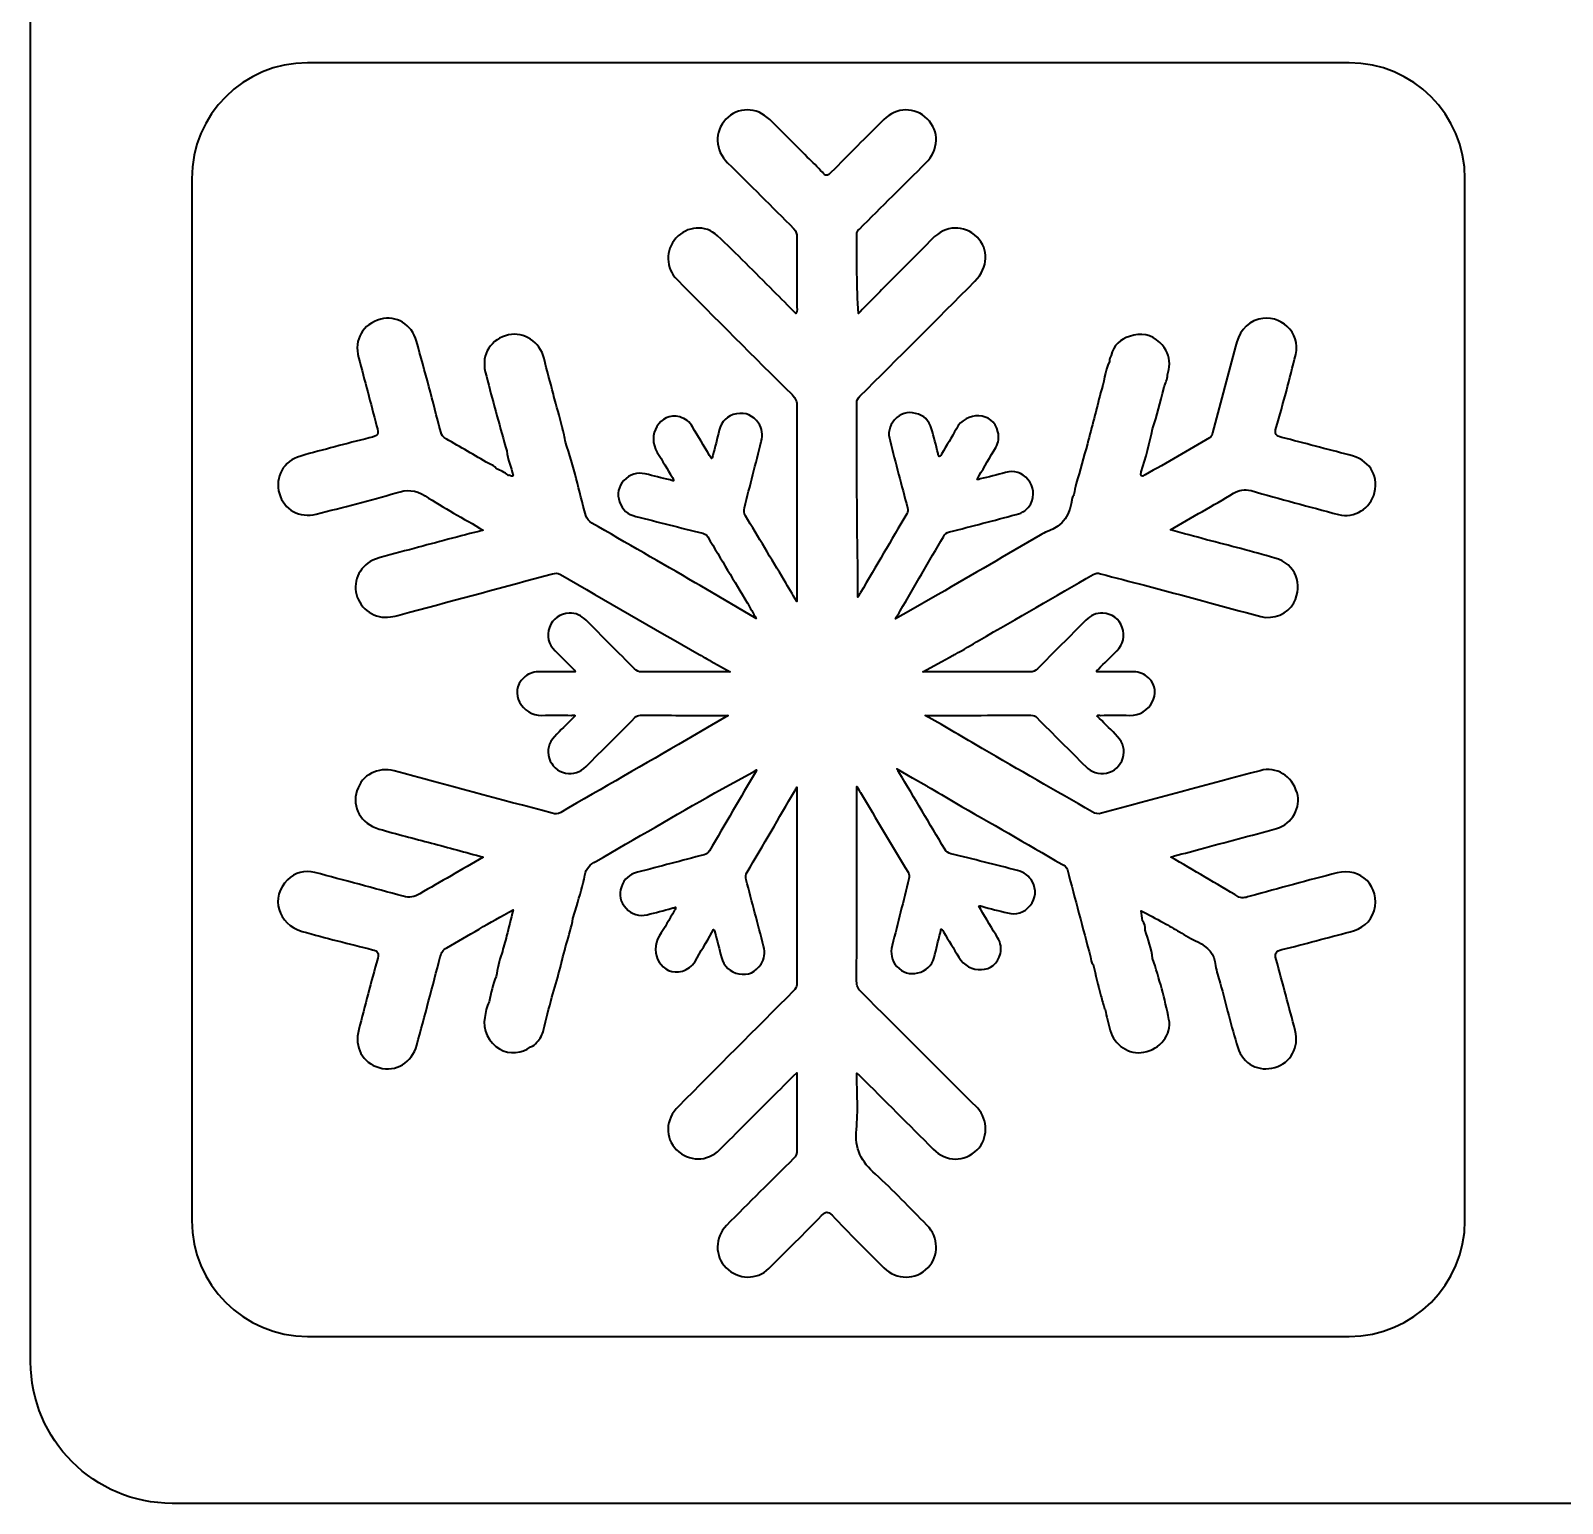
# Model space of a CAD drawing. Extents: x 33 to 2005, y -1071 to -21.
# Drawn here: x 32.9 to 300.2, y -1067.8 to -810.9 of the extents above; entities that cross this region are included whole.
import ezdxf

# ---------------------------------------------------------------- set-up
doc = ezdxf.new("R2010")
doc.units = 0
doc.header["$MEASUREMENT"] = 0
doc.layers.add('Layer 1', color=7, linetype='Continuous', lineweight=0)

# ---------------------------------------------------------------- blocks, each defined once
blk = doc.blocks.new('Block_0')
at = {"layer": 'Layer 1', "color": 240, "lineweight": 35, "true_color": 0xed2024}
for points, knots in [([(753.8, -21.22), (753.8, -21.22), (84.26, -21.22), (84.26, -21.22), (55.91, -21.22), (32.93, -44.21), (32.93, -72.56), (32.93, -72.56), (32.93, -1043.07), (32.93, -1043.07), (32.93, -1056.71), (43.99, -1067.78), (57.63, -1067.78), (57.63, -1067.78), (780.43, -1067.78), (780.43, -1067.78), (794.08, -1067.78), (805.14, -1056.71), (805.14, -1043.07), (805.14, -1043.07), (805.14, -72.56), (805.14, -72.56), (805.14, -44.21), (782.15, -21.22), (753.8, -21.22)], [0, 0, 0, 0, 1, 1, 1, 2, 2, 2, 3, 3, 3, 4, 4, 4, 5, 5, 5, 6, 6, 6, 7, 7, 7, 8, 8, 8, 8]), ([(283.22, -1018.43), (283.22, -1029.6), (274.17, -1038.65), (263, -1038.65), (263, -1038.65), (81.26, -1038.65), (81.26, -1038.65), (70.09, -1038.65), (61.04, -1029.6), (61.04, -1018.43), (61.04, -1018.43), (61.04, -836.69), (61.04, -836.69), (61.04, -825.52), (70.09, -816.47), (81.26, -816.47), (81.26, -816.47), (263, -816.47), (263, -816.47), (274.17, -816.47), (283.22, -825.52), (283.22, -836.69), (283.22, -836.69), (283.22, -1018.43), (283.22, -1018.43)], [0, 0, 0, 0, 1, 1, 1, 2, 2, 2, 3, 3, 3, 4, 4, 4, 5, 5, 5, 6, 6, 6, 7, 7, 7, 8, 8, 8, 8]), ([(267.37, -964.39), (266.77, -966.46), (265.23, -967.55), (263.19, -968.08), (259.22, -969.1), (255.29, -970.18), (251.29, -971.17), (250.24, -971.45), (249.92, -971.76), (250.27, -972.89), (251.4, -977.03), (252.49, -981.13), (253.61, -985.31), (254.35, -988.19), (252.84, -990.93), (250.03, -991.73), (247.26, -992.58), (244.48, -991.14), (243.57, -988.26), (242.45, -984.54), (241.5, -980.75), (240.52, -977.03), (240.2, -975.97), (239.85, -974.99), (239.71, -973.97), (239.53, -971.87), (238.34, -970.71), (236.59, -969.83), (235.46, -969.34), (234.44, -968.67), (233.43, -968.08), (232.48, -967.55), (231.53, -966.99), (230.58, -966.46), (229.29, -965.76), (227.99, -965.06), (226.69, -964.39), (226.76, -964.95), (226.93, -965.59), (226.97, -966.15), (227.25, -966.64), (227.5, -967.16), (227.43, -967.76), (227.88, -969.41), (228.58, -970.99), (228.72, -972.71), (229.88, -976.22), (230.86, -979.77), (231.57, -983.35), (232.09, -986.08), (230.02, -988.54), (227.18, -989.07), (224.58, -989.56), (222.06, -987.87), (221.32, -985.28), (221, -984.05), (220.72, -982.82), (220.41, -981.63), (220.34, -981.59), (220.34, -981.59), (220.34, -981.52), (220.12, -980.78), (219.91, -979.98), (219.7, -979.24), (219.25, -977.41), (218.76, -975.59), (218.33, -973.8), (217.98, -973.38), (217.98, -972.89), (217.88, -972.46), (216.54, -967.38), (215.18, -962.32), (213.84, -957.27), (213.7, -956.71), (213.32, -956.5), (212.89, -956.28), (206.68, -952.67), (200.43, -949.09), (194.22, -945.51), (192.64, -944.56), (191.06, -943.65), (189.45, -942.74), (189.45, -942.74), (189.34, -942.63), (189.34, -942.63), (189.34, -942.63), (186.82, -941.19), (186.82, -941.19), (186.82, -941.19), (186.78, -941.19), (186.78, -941.19), (186.78, -941.19), (184.08, -939.65), (184.08, -939.65), (184.25, -939.89), (184.36, -940.1), (184.5, -940.31), (187.17, -944.81), (189.83, -949.23), (192.43, -953.65), (192.71, -954.14), (193.06, -954.35), (193.52, -954.46), (197.42, -955.41), (201.31, -956.39), (205.14, -957.37), (206.3, -957.69), (207.17, -958.29), (207.73, -959.34), (208.47, -960.74), (208.4, -962.22), (207.35, -963.48), (206.3, -964.74), (204.93, -965.16), (203.38, -964.78), (201.87, -964.39), (200.43, -964.04), (198.89, -963.62), (198.78, -963.59), (198.64, -963.48), (198.4, -963.62), (198.4, -963.62), (198.71, -964.18), (198.71, -964.18), (199.7, -965.83), (200.72, -967.55), (201.73, -969.17), (202.22, -970.01), (202.36, -970.96), (202.15, -971.87), (201.35, -975.55), (196.54, -975.45), (194.89, -972.5), (194.01, -970.99), (193.1, -969.55), (192.22, -968.08), (192.15, -967.94), (192.08, -967.69), (191.8, -967.62), (191.77, -967.87), (191.69, -968.01), (191.69, -968.18), (191.27, -969.66), (190.99, -971.1), (190.57, -972.54), (190.19, -973.97), (189.2, -974.89), (187.76, -975.24), (186.36, -975.59), (185.13, -975.2), (184.08, -974.11), (183.13, -973.06), (182.92, -971.83), (183.27, -970.46), (184.25, -966.57), (185.24, -962.71), (186.18, -958.81), (186.29, -958.43), (186.29, -958.04), (186.04, -957.69), (183.27, -953.09), (180.5, -948.42), (177.73, -943.79), (177.52, -943.44), (177.34, -943.12), (177.09, -942.74), (177.09, -942.74), (177.09, -952), (177.09, -952), (177.09, -960.22), (177.09, -968.46), (177.06, -976.71), (177.06, -977.52), (177.34, -978.01), (177.9, -978.61), (184.68, -985.35), (191.41, -992.08), (198.19, -998.86), (200.05, -1000.79), (200.01, -1004.3), (198.12, -1006.09), (195.84, -1008.27), (192.71, -1008.27), (190.43, -1005.98), (186.18, -1001.74), (181.94, -997.45), (177.62, -993.21), (177.55, -993.07), (177.41, -993), (177.09, -992.72), (177.09, -996.16), (177.38, -999.35), (177.02, -1002.54), (176.67, -1005.91), (177.9, -1008.19), (180.36, -1010.37), (183.48, -1013.18), (186.36, -1016.27), (189.34, -1019.25), (191.41, -1021.36), (191.48, -1024.62), (189.52, -1026.66), (187.38, -1028.83), (184.01, -1028.87), (181.83, -1026.69), (178.78, -1023.67), (175.73, -1020.62), (172.78, -1017.53), (172.04, -1016.79), (171.65, -1016.79), (170.95, -1017.57), (167.93, -1020.65), (164.88, -1023.71), (161.76, -1026.8), (159.69, -1028.87), (156.35, -1028.76), (154.28, -1026.69), (152.28, -1024.69), (152.28, -1021.36), (154.35, -1019.29), (158.25, -1015.39), (162.14, -1011.49), (166.07, -1007.63), (166.53, -1007.21), (166.63, -1006.76), (166.63, -1006.16), (166.63, -1006.16), (166.63, -992.65), (166.63, -992.65), (165.06, -994.19), (163.62, -995.63), (162.21, -997.03), (159.19, -1000.05), (156.21, -1003.07), (153.19, -1006.05), (150.95, -1008.27), (147.75, -1008.19), (145.65, -1006.09), (143.54, -1004.02), (143.68, -1000.79), (145.96, -998.54), (152.63, -991.84), (159.33, -985.1), (166.07, -978.36), (166.35, -978.01), (166.63, -977.76), (166.63, -977.31), (166.63, -977.31), (166.63, -946.39), (166.63, -946.39), (166.63, -946.35), (166.63, -946.35), (166.63, -946.32), (166.63, -946.32), (166.63, -942.81), (166.63, -942.81), (166.53, -943.02), (166.42, -943.23), (166.28, -943.47), (163.51, -948.18), (160.77, -952.95), (157.97, -957.65), (157.68, -958.11), (157.65, -958.5), (157.79, -958.99), (158.81, -962.88), (159.83, -966.71), (160.84, -970.6), (161.09, -971.69), (161.02, -972.82), (160.39, -973.73), (159.44, -975.1), (158.14, -975.73), (156.53, -975.41), (154.95, -975.1), (153.93, -974.11), (153.47, -972.54), (153.12, -971.1), (152.74, -969.62), (152.31, -968.15), (152.28, -967.97), (152.31, -967.8), (152.1, -967.69), (152.1, -967.69), (151.82, -968.18), (151.82, -968.18), (150.84, -969.9), (149.79, -971.55), (148.87, -973.24), (148.35, -974.08), (147.58, -974.61), (146.66, -974.92), (143.05, -975.97), (140.8, -971.69), (142.63, -968.81), (143.54, -967.38), (144.42, -965.9), (145.22, -964.43), (145.33, -964.25), (145.51, -964.11), (145.47, -963.8), (145.22, -963.87), (145.05, -963.9), (144.84, -963.94), (143.43, -964.36), (141.96, -964.74), (140.52, -965.09), (139.08, -965.41), (137.82, -965.06), (136.84, -963.94), (135.78, -962.88), (135.54, -961.58), (136.03, -960.22), (136.45, -958.85), (137.43, -958.04), (138.8, -957.69), (142.7, -956.67), (146.56, -955.65), (150.45, -954.63), (150.88, -954.53), (151.12, -954.35), (151.37, -953.97), (154.07, -949.34), (156.77, -944.7), (159.51, -940.07), (159.51, -940), (159.54, -939.93), (159.62, -939.82), (159.62, -939.82), (159.02, -940.21), (159.02, -940.21), (159.02, -940.21), (158.98, -940.21), (158.98, -940.21), (158.98, -940.21), (152.31, -943.82), (152.31, -943.82), (145.4, -947.79), (138.49, -951.79), (131.57, -955.79), (130.59, -956.32), (129.85, -956.95), (129.64, -958.18), (129.29, -960), (128.73, -961.76), (128.24, -963.55), (128.24, -963.55), (127.57, -965.73), (127.57, -965.73), (127.32, -967.2), (126.87, -968.64), (126.45, -970.11), (125.57, -973.2), (124.9, -976.43), (123.85, -979.48), (123.39, -981.41), (122.9, -983.35), (122.45, -985.21), (122.24, -986.01), (121.85, -986.71), (121.25, -987.35), (121.01, -987.73), (120.69, -988.05), (120.16, -988.12), (118.69, -989.31), (116.51, -989.52), (114.72, -988.5), (112.93, -987.52), (111.74, -985.1), (112.16, -982.99), (112.37, -982.12), (112.44, -981.13), (112.93, -980.29), (113.29, -978.78), (113.53, -977.24), (114.16, -975.87), (114.44, -974.5), (114.62, -973.13), (115.15, -971.87), (115.39, -970.85), (115.71, -969.83), (115.99, -968.78), (116.34, -967.38), (116.69, -965.94), (117.15, -964.22), (115.01, -965.41), (113.11, -966.46), (111.18, -967.59), (109.28, -968.67), (107.42, -969.83), (105.53, -970.85), (104.86, -971.2), (104.58, -971.69), (104.41, -972.43), (103.04, -977.52), (101.74, -982.75), (100.3, -987.84), (99.46, -990.93), (96.68, -992.58), (93.74, -991.77), (90.86, -990.96), (89.35, -988.19), (90.19, -985.14), (91.24, -980.96), (92.33, -976.82), (93.49, -972.68), (93.77, -971.69), (93.49, -971.45), (92.58, -971.2), (88.51, -970.18), (84.4, -969.13), (80.33, -968.01), (76.05, -966.81), (74.68, -962.01), (77.73, -959.02), (79.06, -957.72), (80.71, -957.27), (82.54, -957.72), (87.66, -959.09), (92.79, -960.46), (97.95, -961.87), (99.04, -962.18), (99.88, -962.04), (100.83, -961.44), (104.41, -959.34), (108.09, -957.27), (111.92, -955.02), (108.76, -954.21), (105.84, -953.37), (102.86, -952.6), (99.88, -951.79), (96.75, -951.02), (93.74, -950.14), (90.51, -949.19), (88.96, -946.35), (89.87, -943.47), (90.75, -940.67), (93.52, -939.26), (96.37, -940), (105.53, -942.49), (114.72, -944.95), (123.96, -947.37), (124.48, -947.55), (124.9, -947.55), (125.43, -947.23), (132.73, -943.02), (140.07, -938.81), (147.37, -934.59), (147.37, -934.59), (151.75, -932), (151.75, -932), (151.75, -932), (154.67, -930.31), (154.67, -930.31), (154.67, -930.31), (151.58, -930.31), (151.58, -930.31), (147.54, -930.31), (143.47, -930.31), (139.36, -930.28), (138.94, -930.28), (138.66, -930.45), (138.38, -930.7), (135.54, -933.58), (132.69, -936.38), (129.85, -939.23), (128.83, -940.21), (127.64, -940.67), (126.27, -940.38), (124.83, -940.07), (123.85, -939.16), (123.43, -937.79), (123.01, -936.38), (123.29, -935.09), (124.34, -934.03), (125.39, -932.91), (126.45, -931.89), (127.5, -930.84), (127.64, -930.7), (127.78, -930.56), (127.92, -930.38), (127.68, -930.21), (127.47, -930.31), (127.29, -930.31), (125.57, -930.31), (123.89, -930.21), (122.13, -930.31), (118.8, -930.45), (116.2, -926.28), (118.97, -923.75), (119.67, -923.08), (120.52, -922.73), (121.5, -922.73), (121.5, -922.73), (127.92, -922.73), (127.92, -922.73), (127.96, -922.45), (127.78, -922.38), (127.68, -922.27), (127.68, -922.27), (124.45, -919.05), (124.45, -919.05), (123.25, -917.89), (122.94, -916.48), (123.46, -914.97), (124.06, -913.43), (125.25, -912.59), (126.9, -912.48), (128.06, -912.41), (129.01, -912.9), (129.85, -913.71), (132.66, -916.52), (135.47, -919.36), (138.31, -922.2), (138.66, -922.56), (139.05, -922.73), (139.57, -922.73), (139.57, -922.73), (154.98, -922.73), (154.98, -922.73), (154.98, -922.73), (151.65, -920.87), (151.65, -920.87), (151.65, -920.87), (151.44, -920.73), (151.44, -920.73), (151.37, -920.73), (151.33, -920.69), (151.26, -920.62), (150.84, -920.41), (150.38, -920.13), (149.93, -919.89), (149.93, -919.89), (149.58, -919.71), (149.58, -919.71), (141.47, -915.01), (133.4, -910.38), (125.39, -905.71), (124.83, -905.43), (124.48, -905.5), (123.99, -905.6), (115.71, -907.85), (107.39, -910.1), (99.04, -912.31), (97.95, -912.62), (96.86, -912.97), (95.7, -913.15), (92.96, -913.53), (90.51, -911.85), (89.77, -909.22), (89.1, -906.76), (90.54, -903.95), (93.1, -903.08), (95.35, -902.3), (97.6, -901.81), (99.88, -901.18), (103.81, -900.13), (107.74, -899.07), (111.92, -898.02), (108.41, -895.92), (105, -894.13), (101.77, -892.02), (100.02, -890.9), (98.54, -890.9), (96.72, -891.49), (92.12, -892.83), (87.42, -894.02), (82.78, -895.21), (79.84, -895.95), (77.13, -894.41), (76.33, -891.67), (75.52, -888.69), (77.03, -885.95), (80.05, -885.07), (84.05, -883.95), (88.01, -882.93), (91.98, -881.91), (93.74, -881.45), (93.74, -881.45), (93.28, -879.81), (92.3, -875.84), (91.21, -871.91), (90.16, -867.91), (89.31, -864.71), (90.86, -862.08), (94.02, -861.2), (96.68, -860.47), (99.46, -862.08), (100.26, -865.03), (101.74, -870.29), (103.14, -875.59), (104.48, -880.86), (104.65, -881.45), (104.9, -881.77), (105.46, -882.09), (107.92, -883.49), (110.41, -884.93), (112.86, -886.4), (113.36, -886.61), (113.92, -886.79), (114.23, -887.28), (114.9, -887.7), (115.67, -887.84), (116.27, -888.44), (116.44, -888.33), (116.65, -888.58), (116.83, -888.58), (116.94, -888.58), (117.01, -888.58), (117.11, -888.44), (116.76, -887), (116.16, -885.67), (116.02, -884.19), (115.88, -883.7), (115.67, -883.21), (115.57, -882.65), (114.44, -878.58), (113.29, -874.51), (112.27, -870.36), (111.5, -867.35), (113.29, -864.61), (116.34, -863.94), (119.04, -863.34), (121.81, -865.17), (122.52, -868.05), (123.04, -870.12), (123.57, -872.19), (124.17, -874.29), (124.27, -874.82), (124.41, -875.42), (124.59, -875.91), (125.08, -877.73), (125.57, -879.56), (126.03, -881.38), (126.13, -881.84), (126.2, -882.23), (126.24, -882.65), (127.78, -886.83), (128.55, -891.18), (129.82, -895.42), (130.03, -896.06), (130.31, -896.44), (130.87, -896.76), (136.91, -900.27), (142.94, -903.71), (148.91, -907.18), (148.91, -907.18), (149.79, -907.67), (149.79, -907.67), (149.79, -907.67), (159.54, -913.39), (159.54, -913.39), (159.02, -912.48), (158.49, -911.6), (158, -910.69), (158, -910.69), (157.97, -910.69), (157.97, -910.69), (155.72, -906.9), (153.4, -903.08), (151.09, -899.18), (150.88, -898.83), (150.59, -898.69), (150.21, -898.51), (146.28, -897.6), (142.45, -896.58), (138.56, -895.6), (137.12, -895.28), (136.13, -894.44), (135.71, -893.07), (135.22, -891.7), (135.47, -890.4), (136.45, -889.35), (137.5, -888.26), (138.73, -887.84), (140.17, -888.19), (141.64, -888.51), (143.05, -888.93), (144.52, -889.25), (144.7, -889.32), (144.91, -889.35), (145.12, -889.42), (145.15, -889.14), (144.98, -889), (144.91, -888.83), (144.03, -887.39), (143.15, -885.84), (142.28, -884.44), (140.42, -881.6), (142.63, -877.28), (146.21, -878.26), (147.16, -878.58), (147.93, -879.07), (148.42, -879.98), (149.4, -881.67), (150.42, -883.28), (151.4, -884.96), (151.4, -884.96), (151.72, -885.49), (151.72, -885.49), (151.93, -885.35), (151.93, -885.18), (151.96, -885), (152.31, -883.56), (152.74, -882.09), (153.09, -880.58), (153.47, -879.03), (154.49, -878.02), (156.11, -877.7), (157.68, -877.38), (159.02, -878.02), (159.93, -879.35), (160.6, -880.3), (160.7, -881.38), (160.42, -882.54), (159.44, -886.4), (158.49, -890.23), (157.47, -894.09), (157.37, -894.62), (157.37, -895), (157.68, -895.49), (159.9, -899.25), (162.18, -902.97), (164.42, -906.73), (165.16, -907.95), (165.86, -909.22), (166.63, -910.45), (166.63, -910.45), (166.63, -876.4), (166.63, -876.4), (166.71, -875.59), (166.42, -875), (165.79, -874.36), (159.12, -867.73), (152.42, -861.03), (145.72, -854.29), (143.75, -852.32), (143.65, -849.13), (145.54, -847.06), (147.44, -844.95), (150.66, -844.64), (152.77, -846.64), (156.14, -849.8), (159.33, -853.06), (162.56, -856.29), (163.86, -857.59), (165.16, -858.92), (166.46, -860.22), (166.78, -859.73), (166.63, -859.24), (166.63, -858.78), (166.63, -858.78), (166.63, -846.88), (166.63, -846.88), (166.63, -846.32), (166.56, -845.9), (166.11, -845.41), (162.25, -841.58), (158.46, -837.72), (154.56, -833.93), (152.31, -831.69), (152.21, -828.53), (154.24, -826.32), (156.32, -824.17), (159.62, -824.1), (161.9, -826.39), (164.11, -828.53), (166.28, -830.7), (168.46, -832.91), (169.34, -833.79), (170.29, -834.67), (171.09, -835.58), (171.65, -836.25), (171.97, -836.25), (172.64, -835.58), (175.62, -832.49), (178.74, -829.44), (181.8, -826.39), (183.97, -824.21), (187.27, -824.1), (189.38, -826.25), (191.55, -828.39), (191.41, -831.65), (189.17, -833.93), (185.31, -837.72), (181.41, -841.62), (177.55, -845.48), (177.27, -845.76), (177.09, -845.97), (177.09, -846.39), (177.09, -850.88), (177.09, -855.45), (177.38, -860.22), (179.2, -858.36), (180.96, -856.54), (182.78, -854.67), (185.24, -852.18), (187.76, -849.73), (190.22, -847.2), (192.64, -844.78), (195.77, -844.64), (198.08, -846.88), (200.19, -848.92), (200.05, -852.18), (197.7, -854.57), (191.06, -861.27), (184.36, -867.94), (177.62, -874.65), (177.27, -875), (177.09, -875.35), (177.09, -875.87), (177.09, -885.18), (177.09, -894.51), (177.27, -903.95), (177.27, -903.95), (177.27, -909.71), (177.27, -909.71), (177.41, -909.43), (177.59, -909.15), (177.73, -908.9), (180.43, -904.34), (183.1, -899.74), (185.8, -895.18), (186.01, -894.79), (186.01, -894.44), (185.94, -894.09), (184.89, -890.19), (183.87, -886.3), (182.89, -882.44), (182.5, -881.07), (182.71, -879.81), (183.69, -878.75), (184.68, -877.66), (185.94, -877.28), (187.34, -877.63), (188.82, -877.95), (189.73, -878.86), (190.12, -880.3), (190.57, -881.74), (190.92, -883.21), (191.27, -884.61), (191.31, -884.86), (191.41, -885), (191.48, -885.18), (191.73, -885.11), (191.77, -884.86), (191.87, -884.75), (192.75, -883.24), (193.63, -881.84), (194.47, -880.3), (196.08, -877.28), (200.93, -877.17), (201.73, -880.86), (201.98, -881.77), (201.84, -882.72), (201.35, -883.56), (200.36, -885.25), (199.38, -886.93), (198.4, -888.58), (198.4, -888.58), (198.12, -889.14), (198.12, -889.14), (198.29, -889.25), (198.47, -889.14), (198.61, -889.07), (200.05, -888.76), (201.56, -888.33), (203.03, -887.95), (204.61, -887.53), (205.94, -887.95), (206.96, -889.18), (208.05, -890.48), (208.16, -891.91), (207.45, -893.39), (206.93, -894.41), (206.05, -895), (204.89, -895.28), (201.03, -896.3), (197.17, -897.32), (193.27, -898.3), (192.78, -898.44), (192.47, -898.69), (192.22, -899.14), (189.69, -903.46), (187.2, -907.74), (184.68, -912.06), (184.43, -912.55), (184.08, -912.97), (183.83, -913.46), (183.83, -913.46), (186.5, -911.96), (186.5, -911.96), (186.5, -911.96), (190.75, -909.53), (190.75, -909.53), (190.75, -909.53), (191.27, -909.22), (191.27, -909.22), (191.31, -909.22), (191.31, -909.22), (191.31, -909.22), (197.28, -905.74), (203.21, -902.3), (209.1, -898.9), (209.49, -898.62), (209.95, -898.34), (210.37, -898.23), (213.1, -897.25), (214.4, -895.21), (214.68, -892.41), (214.75, -892.19), (214.86, -891.98), (214.97, -891.77), (215.07, -891.18), (215.25, -890.55), (215.39, -889.88), (216.05, -887.6), (216.68, -885.28), (217.35, -882.93), (218.09, -879.98), (218.9, -877.03), (219.63, -874.05), (220.23, -872.26), (220.41, -870.29), (221.18, -868.57), (221.18, -868.19), (221.28, -867.84), (221.49, -867.52), (221.88, -865.73), (223.11, -864.71), (224.69, -864.19), (226.65, -863.52), (228.51, -863.84), (229.95, -865.27), (231.11, -866.4), (231.64, -867.63), (231.64, -869), (231.64, -869.66), (231.53, -870.26), (231.32, -870.93), (231.32, -871.7), (230.94, -872.33), (230.72, -873.07), (230.69, -873.14), (230.69, -873.24), (230.65, -873.31), (230.06, -875.66), (229.53, -878.02), (228.72, -880.3), (228.16, -882.82), (227.6, -885.35), (226.72, -887.81), (226.72, -887.81), (226.69, -887.84), (226.69, -887.88), (226.55, -888.58), (226.76, -888.76), (227.43, -888.37), (231.18, -886.23), (234.9, -884.05), (238.66, -881.88), (239.01, -881.67), (239.11, -881.38), (239.18, -881.03), (239.18, -881.03), (243.18, -865.98), (243.18, -865.98), (243.78, -863.73), (244.76, -861.87), (247.26, -861.2), (250.98, -860.22), (254.63, -863.55), (253.68, -867.35), (252.66, -871.63), (251.5, -875.87), (250.27, -880.12), (249.92, -881.28), (250.27, -881.56), (251.29, -881.84), (255.19, -882.82), (259.08, -883.88), (262.98, -884.86), (266.49, -885.77), (268.14, -888.19), (267.44, -891.42), (266.84, -894.2), (263.86, -895.99), (261.15, -895.28), (256.03, -893.91), (250.91, -892.55), (245.89, -891.11), (244.73, -890.83), (243.85, -890.97), (242.83, -891.56), (239.29, -893.7), (235.64, -895.74), (231.81, -897.95), (234.06, -898.58), (236.09, -899.11), (238.13, -899.67), (242.13, -900.72), (246.1, -901.71), (250.03, -902.86), (253.71, -903.95), (255.08, -907.39), (253.33, -910.69), (252.31, -912.59), (249.78, -913.64), (247.61, -913.08), (240.83, -911.25), (234.09, -909.43), (227.32, -907.6), (224.76, -906.97), (222.23, -906.3), (219.63, -905.6), (219.14, -905.43), (218.76, -905.5), (218.33, -905.74), (211.74, -909.57), (205.1, -913.39), (198.5, -917.18), (197.13, -918.03), (195.73, -918.83), (194.26, -919.68), (194.26, -919.68), (194.12, -919.71), (194.12, -919.71), (193.91, -919.89), (193.63, -920.03), (193.34, -920.13), (193.31, -920.13), (193.27, -920.13), (193.27, -920.2), (193.27, -920.2), (193.24, -920.2), (193.24, -920.2), (193.24, -920.2), (191.94, -920.91), (191.94, -920.91), (191.94, -920.91), (191.91, -920.91), (191.91, -920.91), (191.91, -920.91), (188.64, -922.73), (188.64, -922.73), (188.64, -922.73), (207.35, -922.73), (207.35, -922.73), (207.84, -922.73), (208.23, -922.56), (208.61, -922.2), (211.42, -919.36), (214.26, -916.52), (217.07, -913.71), (217.88, -912.9), (218.9, -912.41), (220.02, -912.48), (221.63, -912.59), (222.83, -913.43), (223.42, -914.97), (223.95, -916.48), (223.63, -917.89), (222.48, -919.05), (221.39, -920.13), (220.3, -921.19), (219.25, -922.27), (219.14, -922.38), (218.93, -922.45), (218.97, -922.73), (218.97, -922.73), (225.39, -922.73), (225.39, -922.73), (226.44, -922.73), (227.25, -923.08), (227.99, -923.75), (230.72, -926.28), (228.13, -930.45), (224.76, -930.31), (223.04, -930.21), (221.32, -930.31), (219.6, -930.31), (219.42, -930.31), (219.21, -930.21), (219.04, -930.38), (219.14, -930.56), (219.28, -930.7), (219.42, -930.84), (220.51, -931.89), (221.56, -932.91), (222.58, -934.03), (223.6, -935.09), (223.92, -936.38), (223.53, -937.79), (223.04, -939.16), (222.09, -940.07), (220.69, -940.38), (219.25, -940.67), (218.05, -940.21), (217.04, -939.23), (214.19, -936.38), (211.35, -933.58), (208.51, -930.7), (208.26, -930.45), (207.95, -930.28), (207.49, -930.28), (201.7, -930.31), (195.87, -930.31), (190.08, -930.31), (190.08, -930.31), (189.03, -930.31), (189.03, -930.31), (189.03, -930.31), (191.87, -931.93), (191.87, -931.93), (191.87, -931.93), (194.19, -933.3), (194.19, -933.3), (194.22, -933.3), (194.22, -933.3), (194.22, -933.3), (195.8, -934.24), (197.42, -935.19), (199, -936.1), (205.38, -939.79), (211.74, -943.47), (218.16, -947.12), (218.72, -947.51), (219.21, -947.55), (219.81, -947.37), (229.04, -944.88), (238.31, -942.42), (247.5, -939.96), (250.34, -939.16), (253.05, -940.88), (253.92, -943.82), (254.66, -946.35), (253.12, -949.23), (250.34, -950.04), (245.92, -951.3), (241.39, -952.42), (236.97, -953.65), (235.29, -954.11), (233.64, -954.53), (231.88, -955.02), (235.92, -957.37), (239.85, -959.69), (243.78, -962.01), (244.48, -962.32), (245.08, -962.01), (245.75, -961.87), (250.8, -960.46), (255.85, -959.09), (260.91, -957.79), (265.05, -956.71), (268.53, -960.25), (267.37, -964.39)], [0, 0, 0, 0, 1, 1, 1, 2, 2, 2, 3, 3, 3, 4, 4, 4, 5, 5, 5, 6, 6, 6, 7, 7, 7, 8, 8, 8, 9, 9, 9, 10, 10, 10, 11, 11, 11, 12, 12, 12, 13, 13, 13, 14, 14, 14, 15, 15, 15, 16, 16, 16, 17, 17, 17, 18, 18, 18, 19, 19, 19, 20, 20, 20, 21, 21, 21, 22, 22, 22, 23, 23, 23, 24, 24, 24, 25, 25, 25, 26, 26, 26, 27, 27, 27, 28, 28, 28, 29, 29, 29, 30, 30, 30, 31, 31, 31, 32, 32, 32, 33, 33, 33, 34, 34, 34, 35, 35, 35, 36, 36, 36, 37, 37, 37, 38, 38, 38, 39, 39, 39, 40, 40, 40, 41, 41, 41, 42, 42, 42, 43, 43, 43, 44, 44, 44, 45, 45, 45, 46, 46, 46, 47, 47, 47, 48, 48, 48, 49, 49, 49, 50, 50, 50, 51, 51, 51, 52, 52, 52, 53, 53, 53, 54, 54, 54, 55, 55, 55, 56, 56, 56, 57, 57, 57, 58, 58, 58, 59, 59, 59, 60, 60, 60, 61, 61, 61, 62, 62, 62, 63, 63, 63, 64, 64, 64, 65, 65, 65, 66, 66, 66, 67, 67, 67, 68, 68, 68, 69, 69, 69, 70, 70, 70, 71, 71, 71, 72, 72, 72, 73, 73, 73, 74, 74, 74, 75, 75, 75, 76, 76, 76, 77, 77, 77, 78, 78, 78, 79, 79, 79, 80, 80, 80, 81, 81, 81, 82, 82, 82, 83, 83, 83, 84, 84, 84, 85, 85, 85, 86, 86, 86, 87, 87, 87, 88, 88, 88, 89, 89, 89, 90, 90, 90, 91, 91, 91, 92, 92, 92, 93, 93, 93, 94, 94, 94, 95, 95, 95, 96, 96, 96, 97, 97, 97, 98, 98, 98, 99, 99, 99, 100, 100, 100, 101, 101, 101, 102, 102, 102, 103, 103, 103, 104, 104, 104, 105, 105, 105, 106, 106, 106, 107, 107, 107, 108, 108, 108, 109, 109, 109, 110, 110, 110, 111, 111, 111, 112, 112, 112, 113, 113, 113, 114, 114, 114, 115, 115, 115, 116, 116, 116, 117, 117, 117, 118, 118, 118, 119, 119, 119, 120, 120, 120, 121, 121, 121, 122, 122, 122, 123, 123, 123, 124, 124, 124, 125, 125, 125, 126, 126, 126, 127, 127, 127, 128, 128, 128, 129, 129, 129, 130, 130, 130, 131, 131, 131, 132, 132, 132, 133, 133, 133, 134, 134, 134, 135, 135, 135, 136, 136, 136, 137, 137, 137, 138, 138, 138, 139, 139, 139, 140, 140, 140, 141, 141, 141, 142, 142, 142, 143, 143, 143, 144, 144, 144, 145, 145, 145, 146, 146, 146, 147, 147, 147, 148, 148, 148, 149, 149, 149, 150, 150, 150, 151, 151, 151, 152, 152, 152, 153, 153, 153, 154, 154, 154, 155, 155, 155, 156, 156, 156, 157, 157, 157, 158, 158, 158, 159, 159, 159, 160, 160, 160, 161, 161, 161, 162, 162, 162, 163, 163, 163, 164, 164, 164, 165, 165, 165, 166, 166, 166, 167, 167, 167, 168, 168, 168, 169, 169, 169, 170, 170, 170, 171, 171, 171, 172, 172, 172, 173, 173, 173, 174, 174, 174, 175, 175, 175, 176, 176, 176, 177, 177, 177, 178, 178, 178, 179, 179, 179, 180, 180, 180, 181, 181, 181, 182, 182, 182, 183, 183, 183, 184, 184, 184, 185, 185, 185, 186, 186, 186, 187, 187, 187, 188, 188, 188, 189, 189, 189, 190, 190, 190, 191, 191, 191, 192, 192, 192, 193, 193, 193, 194, 194, 194, 195, 195, 195, 196, 196, 196, 197, 197, 197, 198, 198, 198, 199, 199, 199, 200, 200, 200, 201, 201, 201, 202, 202, 202, 203, 203, 203, 204, 204, 204, 205, 205, 205, 206, 206, 206, 207, 207, 207, 208, 208, 208, 209, 209, 209, 210, 210, 210, 211, 211, 211, 212, 212, 212, 213, 213, 213, 214, 214, 214, 215, 215, 215, 216, 216, 216, 217, 217, 217, 218, 218, 218, 219, 219, 219, 220, 220, 220, 221, 221, 221, 222, 222, 222, 223, 223, 223, 224, 224, 224, 225, 225, 225, 226, 226, 226, 227, 227, 227, 228, 228, 228, 229, 229, 229, 230, 230, 230, 231, 231, 231, 232, 232, 232, 233, 233, 233, 234, 234, 234, 235, 235, 235, 236, 236, 236, 237, 237, 237, 238, 238, 238, 239, 239, 239, 240, 240, 240, 241, 241, 241, 242, 242, 242, 243, 243, 243, 244, 244, 244, 245, 245, 245, 246, 246, 246, 247, 247, 247, 248, 248, 248, 249, 249, 249, 250, 250, 250, 251, 251, 251, 252, 252, 252, 253, 253, 253, 254, 254, 254, 255, 255, 255, 256, 256, 256, 257, 257, 257, 258, 258, 258, 259, 259, 259, 260, 260, 260, 261, 261, 261, 262, 262, 262, 263, 263, 263, 264, 264, 264, 265, 265, 265, 266, 266, 266, 267, 267, 267, 268, 268, 268, 269, 269, 269, 270, 270, 270, 271, 271, 271, 272, 272, 272, 273, 273, 273, 274, 274, 274, 275, 275, 275, 276, 276, 276, 277, 277, 277, 278, 278, 278, 279, 279, 279, 280, 280, 280, 281, 281, 281, 282, 282, 282, 283, 283, 283, 284, 284, 284, 285, 285, 285, 286, 286, 286, 287, 287, 287, 288, 288, 288, 289, 289, 289, 290, 290, 290, 291, 291, 291, 292, 292, 292, 293, 293, 293, 294, 294, 294, 295, 295, 295, 296, 296, 296, 297, 297, 297, 298, 298, 298, 299, 299, 299, 300, 300, 300, 301, 301, 301, 302, 302, 302, 303, 303, 303, 304, 304, 304, 305, 305, 305, 306, 306, 306, 307, 307, 307, 308, 308, 308, 309, 309, 309, 310, 310, 310, 311, 311, 311, 312, 312, 312, 313, 313, 313, 314, 314, 314, 315, 315, 315, 316, 316, 316, 317, 317, 317, 318, 318, 318, 319, 319, 319, 320, 320, 320, 321, 321, 321, 322, 322, 322, 323, 323, 323, 324, 324, 324, 325, 325, 325, 326, 326, 326, 327, 327, 327, 328, 328, 328, 329, 329, 329, 330, 330, 330, 331, 331, 331, 332, 332, 332, 333, 333, 333, 334, 334, 334, 335, 335, 335, 336, 336, 336, 337, 337, 337, 338, 338, 338, 339, 339, 339, 340, 340, 340, 341, 341, 341, 342, 342, 342, 343, 343, 343, 344, 344, 344, 345, 345, 345, 346, 346, 346, 347, 347, 347, 348, 348, 348, 349, 349, 349, 350, 350, 350, 351, 351, 351, 352, 352, 352, 353, 353, 353, 354, 354, 354, 355, 355, 355, 356, 356, 356, 357, 357, 357, 358, 358, 358, 359, 359, 359, 360, 360, 360, 361, 361, 361, 362, 362, 362, 363, 363, 363, 364, 364, 364, 365, 365, 365, 366, 366, 366, 367, 367, 367, 368, 368, 368, 369, 369, 369, 370, 370, 370, 371, 371, 371, 372, 372, 372, 373, 373, 373, 374, 374, 374, 375, 375, 375, 376, 376, 376, 377, 377, 377, 378, 378, 378, 379, 379, 379, 380, 380, 380, 381, 381, 381, 382, 382, 382, 383, 383, 383, 384, 384, 384, 385, 385, 385, 385])]:
    blk.add_open_spline(points, degree=3, knots=knots, dxfattribs=at)

msp = doc.modelspace()

# ---------------------------------------------------------------- block references
at = {"layer": 'Layer 1'}
msp.add_blockref('Block_0', (0, 0), dxfattribs=at)

doc.saveas('drawing.dxf')
